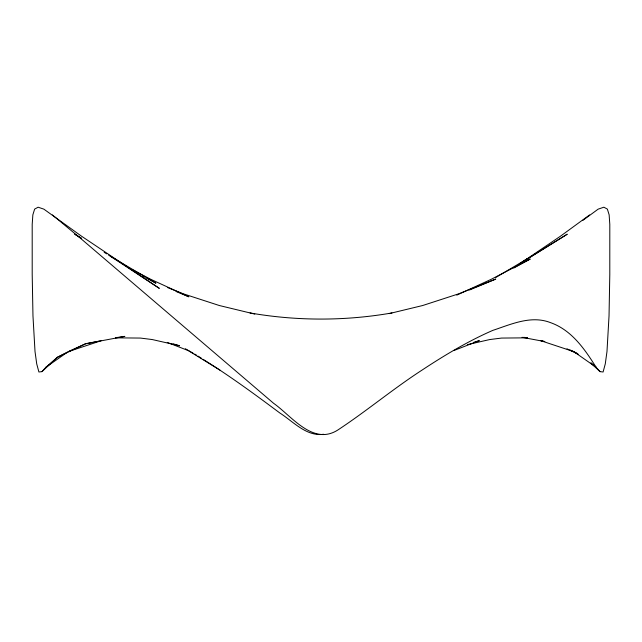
<?xml version="1.0" encoding="UTF-8"?>
<svg xmlns="http://www.w3.org/2000/svg" width="642" height="642" viewBox="0 0 642 642"><rect width="100%" height="100%" fill="white"/><g stroke="black" fill="none" stroke-linecap="round" stroke-linejoin="round"><path stroke-width="0.96" d="M108.394 254.906L159.336 288.362L81.47 236.152L43.857 209.148L38.119 207.206L34.636 209.107L32.854 214.853L32.196 224.435L32.204 274.455L32.967 315.848L35.013 351.503L36.722 363.886L38.897 371.991L41.971 371.638L45.903 367.256L57.427 357.249L68.188 351.647L45.903 367.256M41.971 371.638L57.427 357.249L85.555 343.775L101.099 340.742L69.127 351.334M582.872 220.367L598.143 209.148L603.881 207.206L607.364 209.107L609.146 214.853L609.804 224.435L609.796 274.455L609.033 315.848L606.987 351.503L605.278 363.886L603.103 371.991L600.029 371.638L590.897 363.131M589.589 214.942L560.53 236.152L519.169 264.175M520.205 263.469L567.263 234.194L524.145 260.877L526.881 259.047L495.431 277.657M513.785 268.035L530.236 259.031L491.154 279.35L456.767 295.135M69.055 351.246L85.555 343.775L124.869 336.384L115.472 337.708M469.471 290.007L495.76 279.077L458.781 293.787L422.677 305.52L389.14 313.625M453.742 350.588L479.317 340.629L473.692 342.338M323.616 434.265C306.354 436.745 293.105 421.425 279.76 412.942C254.786 394.276 229.619 375.811 203.121 359.351M467.32 344.658L489.734 339.554L501.554 338.069L527.467 337.836L523.703 337.307M391.957 312.943C345.059 321.112 296.941 321.112 250.043 312.943M115.536 337.844L140.446 338.069L152.266 339.554L179.551 345.765L172.995 343.767M522.042 337.307L544.649 341.552M544.785 341.504L540.901 340.742L573.812 351.647L577.126 353.365M254.778 314.082L219.323 305.52L183.219 293.787L167.506 287.536M167.249 342.403L188.258 350.588L219.933 370.081M176.157 291.516L188.852 296.797L150.846 279.35L132.196 269.648M570.337 350.067L573.812 351.647L596.097 367.256L600.029 371.638M566.99 348.823L578.418 354.304M142.933 276.084L144.667 277.031M146.4 277.978L155.918 283.194L110.247 256.166M185.321 348.75L192.985 353.116M194.695 354.087L196.396 355.058M104.181 252.314L106.708 253.871M198.081 356.125L201.444 358.276M52.411 214.942L79.496 237.444L273.596 403.296C291.612 415.96 312.815 445.749 337.644 430.132C366.502 411.161 393.056 388.875 422.067 370.081C444.649 355.178 467.938 341.247 492.767 330.397C511.297 324.25 531.151 315.005 550.635 322.677C571.693 330.148 584.734 349.144 596.097 367.256L591.057 362.874M81.462 238.334L74.737 234.194L81.502 238.375"/></g></svg>
